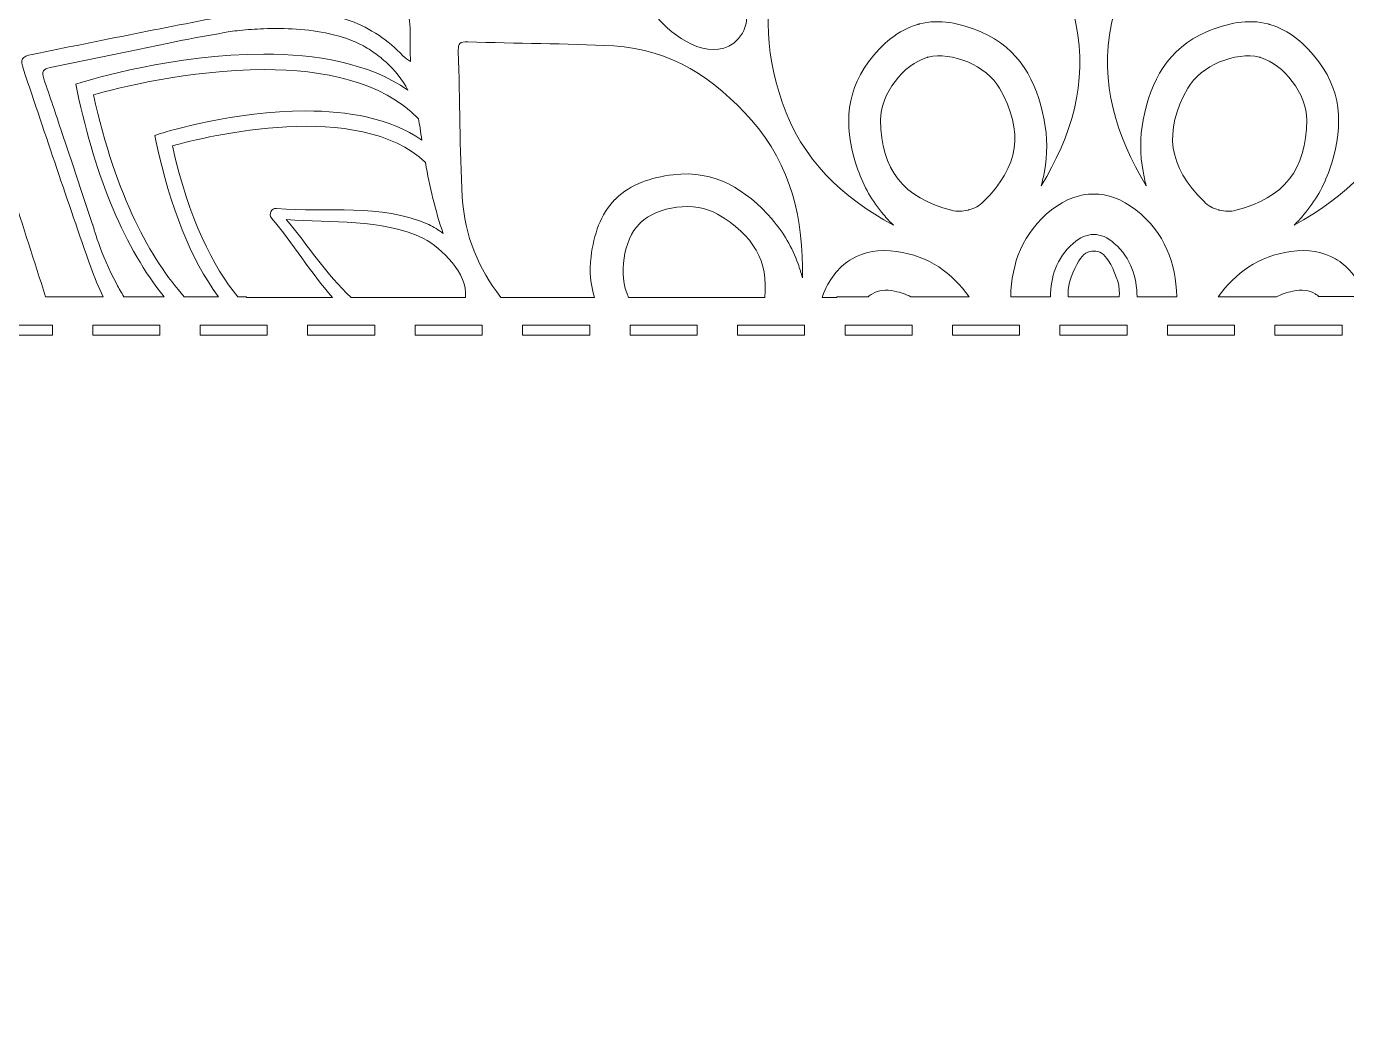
# Model space of a CAD drawing. Extents: x 4 to 996, y -885 to -333.
# Drawn here: x 621.6 to 778.9, y -606.8 to -486.7 of the extents above; entities that cross this region are included whole.
import ezdxf

# ---------------------------------------------------------------- set-up
doc = ezdxf.new("R2010")
doc.units = 0
doc.header["$MEASUREMENT"] = 0
doc.layers.add('Layer 1', color=7, linetype='Continuous', lineweight=0)

msp = doc.modelspace()

# ---------------------------------------------------------------- linework, layer by layer
at = {"layer": 'Layer 1'}
for points, knots in [([(988.01, -523.51), (988.01, -523.51), (988.01, -522.31), (988.01, -522.31), (988.01, -522.31), (995.6, -522.31), (995.6, -522.31), (994.06, -519.71), (987.43, -508.75), (976.61, -493.32), (915.92, -416.15), (835.68, -441.59), (779.72, -379.01), (779.69, -378.91), (779.66, -378.78), (779.64, -378.67), (779.62, -378.55), (779.62, -378.43), (779.59, -378.33), (778.88, -377.7), (778.17, -377.07), (777.45, -376.42), (767.82, -365.1), (758.94, -351.02), (751.05, -333.19), (697.25, -454.78), (597.57, -401.66), (525.49, -493.32), (520.19, -500.87), (515.9, -507.36), (512.71, -512.32), (511.66, -513.96), (510.72, -515.45), (509.91, -516.73), (508.19, -519.5), (507.04, -521.41), (506.51, -522.31), (506.51, -522.31), (509.51, -522.31), (509.51, -522.31), (509.51, -522.31), (509.51, -523.51), (509.51, -523.51), (509.51, -523.51), (506.75, -523.51), (506.75, -523.51), (506.75, -523.51), (506.75, -527.55), (506.75, -527.55), (506.75, -527.55), (505.55, -527.55), (505.55, -527.55), (505.55, -527.55), (505.55, -523.7), (505.55, -523.7), (503.62, -526.19), (497.13, -534.42), (486.81, -545.82), (414.73, -616.75), (315.05, -575.65), (261.25, -669.75), (207.45, -575.65), (107.77, -616.75), (35.68, -545.82), (25.36, -534.42), (18.86, -526.18), (16.94, -523.7), (16.94, -523.7), (16.94, -525.18), (16.94, -525.18), (16.94, -525.18), (15.74, -525.18), (15.74, -525.18), (15.74, -525.18), (15.74, -522.94), (15.74, -522.94), (9.23, -523.26), (4.04, -528.62), (4.04, -535.22), (4.04, -535.22), (4.04, -860.48), (4.04, -860.48), (4.04, -867.27), (9.54, -872.78), (16.34, -872.78), (16.34, -872.78), (16.34, -872.78), (16.34, -872.78), (16.41, -879.47), (21.85, -884.88), (28.55, -884.88), (28.55, -884.88), (493.93, -884.88), (493.93, -884.88), (500.64, -884.88), (506.07, -879.48), (506.15, -872.79), (506.15, -872.79), (505.55, -872.79), (505.55, -872.79), (505.55, -872.79), (505.55, -865.22), (505.55, -865.22), (505.55, -865.22), (506.75, -865.22), (506.75, -865.22), (506.75, -865.22), (506.75, -872.78), (506.75, -872.78), (506.75, -872.78), (995.96, -872.78), (995.96, -872.78), (995.96, -872.78), (995.96, -523.51), (995.96, -523.51), (995.96, -523.51), (988.01, -523.51), (988.01, -523.51)], [0, 0, 0, 0, 1, 1, 1, 2, 2, 2, 3, 3, 3, 4, 4, 4, 5, 5, 5, 6, 6, 6, 7, 7, 7, 8, 8, 8, 9, 9, 9, 10, 10, 10, 11, 11, 11, 12, 12, 12, 13, 13, 13, 14, 14, 14, 15, 15, 15, 16, 16, 16, 17, 17, 17, 18, 18, 18, 19, 19, 19, 20, 20, 20, 21, 21, 21, 22, 22, 22, 23, 23, 23, 24, 24, 24, 25, 25, 25, 26, 26, 26, 27, 27, 27, 28, 28, 28, 29, 29, 29, 30, 30, 30, 31, 31, 31, 32, 32, 32, 33, 33, 33, 34, 34, 34, 35, 35, 35, 36, 36, 36, 37, 37, 37, 38, 38, 38, 39, 39, 39, 39]), ([(742.89, -497.87), (742.89, -497.86), (742.89, -497.85), (742.88, -497.83), (741.96, -493.21), (739.96, -489.33), (735.34, -487.35), (732.86, -486.3), (730.4, -485.79), (728.03, -486.42), (728.01, -486.43), (727.97, -486.44), (727.94, -486.45), (727.9, -486.46), (727.87, -486.46), (727.85, -486.49), (725.48, -487.11), (723.59, -488.79), (721.97, -490.94), (718.96, -494.95), (719.17, -499.32), (720.68, -503.79), (720.69, -503.79), (720.7, -503.81), (720.7, -503.82), (721.36, -505.76), (722.41, -507.56), (723.75, -509.14), (724.12, -509.59), (724.51, -510), (724.92, -510.41), (718.85, -507.07), (713.99, -502.61), (711.68, -495.75), (709.56, -489.49), (709.17, -483.2), (712.23, -477.13), (714.85, -471.96), (717.79, -466.95), (720.51, -461.82), (720.74, -461.41), (720.92, -461.17), (721.14, -461.1), (721.37, -461.04), (721.64, -461.15), (722.05, -461.41), (726.97, -464.49), (732.03, -467.36), (736.88, -470.53), (742.55, -474.25), (745.36, -479.89), (746.66, -486.38), (748.1, -493.49), (746.11, -499.78), (742.54, -505.7), (742.68, -505.14), (742.81, -504.58), (742.91, -504), (743.28, -501.99), (743.29, -499.9), (742.89, -497.87)], [0, 0, 0, 0, 1, 1, 1, 2, 2, 2, 3, 3, 3, 4, 4, 4, 5, 5, 5, 6, 6, 6, 7, 7, 7, 8, 8, 8, 9, 9, 9, 10, 10, 10, 11, 11, 11, 12, 12, 12, 13, 13, 13, 14, 14, 14, 15, 15, 15, 16, 16, 16, 17, 17, 17, 18, 18, 18, 19, 19, 19, 20, 20, 20, 20]), ([(773.82, -509.14), (775.15, -507.56), (776.21, -505.76), (776.87, -503.82), (776.87, -503.81), (776.88, -503.79), (776.89, -503.79), (778.4, -499.32), (778.61, -494.95), (775.6, -490.94), (773.97, -488.79), (772.09, -487.11), (769.73, -486.49), (769.7, -486.46), (769.67, -486.46), (769.64, -486.45), (769.61, -486.44), (769.57, -486.43), (769.54, -486.42), (767.18, -485.79), (764.71, -486.3), (762.22, -487.35), (757.61, -489.33), (755.6, -493.21), (754.69, -497.83), (754.68, -497.85), (754.68, -497.86), (754.68, -497.87), (754.28, -499.9), (754.29, -501.99), (754.66, -504), (754.76, -504.58), (754.88, -505.14), (755.03, -505.7), (751.46, -499.78), (749.48, -493.49), (750.9, -486.38), (752.21, -479.89), (755.01, -474.25), (760.69, -470.53), (765.55, -467.36), (770.59, -464.49), (775.52, -461.41), (775.85, -461.19), (776.1, -461.09), (776.32, -461.09), (776.35, -461.09), (776.38, -461.09), (776.42, -461.1), (776.65, -461.17), (776.83, -461.41), (777.05, -461.82), (779.78, -466.95), (782.72, -471.96), (785.34, -477.13), (788.39, -483.2), (788.02, -489.49), (785.89, -495.75), (783.57, -502.61), (778.71, -507.07), (772.66, -510.41), (773.06, -510), (773.45, -509.59), (773.82, -509.14)], [0, 0, 0, 0, 1, 1, 1, 2, 2, 2, 3, 3, 3, 4, 4, 4, 5, 5, 5, 6, 6, 6, 7, 7, 7, 8, 8, 8, 9, 9, 9, 10, 10, 10, 11, 11, 11, 12, 12, 12, 13, 13, 13, 14, 14, 14, 15, 15, 15, 16, 16, 16, 17, 17, 17, 18, 18, 18, 19, 19, 19, 20, 20, 20, 21, 21, 21, 21]), ([(707.48, -484.22), (707.44, -484.86), (707.43, -485.49), (707.43, -486.12), (707.26, -487.12), (706.78, -488.02), (705.9, -488.69), (702.89, -490.93), (698.58, -487.86), (696.73, -485.58), (693.45, -480.92), (693.13, -475.2), (691.74, -469.82), (696.52, -472.66), (701.91, -474.57), (705.48, -479.02), (706.37, -480.31), (707.27, -482.3), (707.48, -484.22)], [0, 0, 0, 0, 1, 1, 1, 2, 2, 2, 3, 3, 3, 4, 4, 4, 5, 5, 5, 6, 6, 6, 6]), ([(621.29, -491.86), (623.94, -499.71), (626.55, -507.56), (629.3, -515.39), (629.73, -516.61), (630.23, -517.8), (630.8, -518.94), (630.8, -518.94), (623.93, -518.94), (623.93, -518.94), (621.22, -510.56), (618.61, -502.14), (615.96, -493.73), (615.33, -491.74), (614.77, -489.73), (614.12, -487.74), (613.93, -487.2), (613.89, -486.78), (614.07, -486.49), (614.25, -486.16), (614.63, -486), (615.18, -485.9), (617.23, -485.46), (619.26, -484.94), (621.3, -484.5), (630.39, -482.46), (639.49, -480.41), (648.62, -478.45), (654.13, -477.29), (659.23, -478.73), (663.98, -481.45), (665.21, -482.16), (666.64, -483.33), (666.99, -484.58), (667.55, -486.56), (667.3, -488.78), (667.39, -490.9), (667.09, -490.68), (666.75, -490.49), (666.5, -490.22), (664.73, -488.35), (662.65, -486.94), (660.22, -486.05), (655.81, -484.43), (651.25, -484.36), (646.71, -485.22), (638.58, -486.74), (630.46, -488.41), (622.34, -490.04), (621.68, -490.18), (621.32, -490.31), (621.17, -490.58), (621.01, -490.84), (621.07, -491.22), (621.29, -491.86)], [0, 0, 0, 0, 1, 1, 1, 2, 2, 2, 3, 3, 3, 4, 4, 4, 5, 5, 5, 6, 6, 6, 7, 7, 7, 8, 8, 8, 9, 9, 9, 10, 10, 10, 11, 11, 11, 12, 12, 12, 13, 13, 13, 14, 14, 14, 15, 15, 15, 16, 16, 16, 17, 17, 17, 18, 18, 18, 18]), ([(633.25, -518.94), (632.95, -518.44), (632.67, -517.93), (632.4, -517.45), (630.43, -513.74), (629.59, -510.52), (629.54, -510.32), (629.53, -510.32), (629.53, -510.32), (629.53, -510.32), (629.53, -510.32), (629.49, -510.21), (629.49, -510.21), (629.49, -510.21), (628.18, -506.27), (628.18, -506.27), (628.18, -506.27), (627.16, -503.22), (627.16, -503.22), (627.16, -503.22), (625.86, -499.35), (625.86, -499.35), (625.16, -497.21), (624.44, -495.07), (623.71, -492.94), (623.58, -492.53), (623.55, -492.24), (623.68, -492.02), (623.8, -491.82), (624.06, -491.7), (624.48, -491.6), (627.59, -490.98), (630.7, -490.36), (633.8, -489.7), (633.8, -489.7), (634.96, -489.45), (634.96, -489.45), (634.96, -489.45), (638.39, -488.75), (638.39, -488.75), (638.39, -488.75), (640.24, -488.36), (640.24, -488.36), (640.24, -488.36), (640.25, -488.36), (640.26, -488.36), (640.26, -488.36), (640.27, -488.36), (640.28, -488.35), (642.16, -488), (644.03, -487.65), (645.92, -487.33), (646.28, -487.28), (646.66, -487.23), (647.05, -487.19), (647.05, -487.19), (647.06, -487.19), (647.06, -487.19), (647.96, -487.1), (648.92, -487.02), (649.9, -486.99), (652.44, -486.89), (655.18, -487.01), (657.74, -487.58), (658.62, -487.78), (659.48, -488.03), (660.3, -488.36), (660.98, -488.62), (661.63, -488.94), (662.25, -489.31), (662.82, -489.66), (663.35, -490.03), (663.86, -490.43), (663.88, -490.46), (663.9, -490.48), (663.93, -490.51), (663.94, -490.52), (663.95, -490.53), (663.96, -490.53), (664.14, -490.69), (664.31, -490.82), (664.48, -490.98), (665.54, -491.94), (666.42, -493.03), (667.09, -494.3), (667.09, -494.3), (667.09, -494.3), (667.09, -494.3), (662.39, -491.05), (656.09, -490.01), (649.93, -490.01), (639.28, -490.01), (629.05, -493.13), (628.3, -493.35), (628.3, -493.35), (627.52, -493.6), (627.52, -493.6), (627.52, -493.6), (627.69, -494.4), (627.69, -494.4), (629.94, -505), (633.41, -513.21), (638.05, -518.94), (638.05, -518.94), (633.25, -518.94), (633.25, -518.94)], [0, 0, 0, 0, 1, 1, 1, 2, 2, 2, 3, 3, 3, 4, 4, 4, 5, 5, 5, 6, 6, 6, 7, 7, 7, 8, 8, 8, 9, 9, 9, 10, 10, 10, 11, 11, 11, 12, 12, 12, 13, 13, 13, 14, 14, 14, 15, 15, 15, 16, 16, 16, 17, 17, 17, 18, 18, 18, 19, 19, 19, 20, 20, 20, 21, 21, 21, 22, 22, 22, 23, 23, 23, 24, 24, 24, 25, 25, 25, 26, 26, 26, 27, 27, 27, 28, 28, 28, 29, 29, 29, 30, 30, 30, 31, 31, 31, 32, 32, 32, 33, 33, 33, 34, 34, 34, 35, 35, 35, 35]), ([(691.82, -507.31), (691.8, -507.33), (691.77, -507.35), (691.75, -507.36), (690.02, -509.11), (689.24, -511.5), (688.91, -514.16), (688.69, -515.93), (688.85, -517.53), (689.31, -519.01), (689.31, -519.01), (678.15, -519.01), (678.15, -519.01), (675.52, -515.6), (673.83, -511.7), (673.57, -507.08), (673.25, -501.3), (673.28, -495.49), (673.09, -489.69), (673.09, -489.69), (673.09, -489.51), (673.09, -489.51), (673.09, -489.13), (673.14, -488.9), (673.27, -488.74), (673.27, -488.74), (673.27, -488.74), (673.27, -488.74), (673.44, -488.58), (673.74, -488.54), (674.22, -488.55), (680, -488.76), (685.82, -488.73), (691.61, -489.04), (698.39, -489.42), (703.63, -492.9), (708.02, -497.88), (712.79, -503.31), (714.23, -509.75), (714.09, -516.66), (713.94, -516.13), (713.77, -515.57), (713.57, -515.02), (712.87, -513.08), (711.84, -511.26), (710.48, -509.72), (710.47, -509.72), (710.47, -509.71), (710.47, -509.69), (707.35, -506.14), (703.68, -503.79), (698.7, -504.39), (696.02, -504.72), (693.62, -505.51), (691.89, -507.23), (691.89, -507.23), (691.82, -507.31), (691.82, -507.31)], [0, 0, 0, 0, 1, 1, 1, 2, 2, 2, 3, 3, 3, 4, 4, 4, 5, 5, 5, 6, 6, 6, 7, 7, 7, 8, 8, 8, 9, 9, 9, 10, 10, 10, 11, 11, 11, 12, 12, 12, 13, 13, 13, 14, 14, 14, 15, 15, 15, 16, 16, 16, 17, 17, 17, 18, 18, 18, 19, 19, 19, 19]), ([(735.65, -507.6), (735.15, -508.09), (734.57, -508.41), (733.94, -508.58), (733.92, -508.59), (733.89, -508.59), (733.87, -508.59), (733.85, -508.6), (733.82, -508.6), (733.8, -508.61), (733.18, -508.79), (732.51, -508.79), (731.84, -508.62), (726.08, -507.13), (723.46, -503.85), (723.4, -497.87), (723.37, -494.75), (726.18, -491.19), (728.92, -490.42), (728.94, -490.41), (728.97, -490.4), (729, -490.39), (729.02, -490.39), (729.05, -490.38), (729.07, -490.38), (731.82, -489.68), (736.04, -491.36), (737.57, -494.08), (740.51, -499.28), (739.89, -503.43), (735.65, -507.6)], [0, 0, 0, 0, 1, 1, 1, 2, 2, 2, 3, 3, 3, 4, 4, 4, 5, 5, 5, 6, 6, 6, 7, 7, 7, 8, 8, 8, 9, 9, 9, 10, 10, 10, 10]), ([(765.72, -508.62), (765.05, -508.79), (764.4, -508.79), (763.77, -508.61), (763.75, -508.6), (763.72, -508.6), (763.7, -508.59), (763.68, -508.59), (763.65, -508.59), (763.63, -508.58), (763, -508.41), (762.43, -508.09), (761.93, -507.6), (757.68, -503.43), (757.06, -499.28), (760, -494.08), (761.52, -491.36), (765.74, -489.68), (768.5, -490.38), (768.53, -490.38), (768.55, -490.39), (768.57, -490.39), (768.6, -490.4), (768.62, -490.41), (768.65, -490.42), (771.39, -491.19), (774.19, -494.75), (774.17, -497.87), (774.1, -503.85), (771.49, -507.13), (765.72, -508.62)], [0, 0, 0, 0, 1, 1, 1, 2, 2, 2, 3, 3, 3, 4, 4, 4, 5, 5, 5, 6, 6, 6, 7, 7, 7, 8, 8, 8, 9, 9, 9, 10, 10, 10, 10]), ([(629.63, -494.85), (632.26, -494.12), (641.04, -491.86), (649.98, -491.86), (656.94, -491.86), (663.98, -493.22), (668.34, -497.71), (668.42, -498.07), (668.48, -498.46), (668.54, -498.84), (668.6, -499.32), (668.67, -499.79), (668.74, -500.25), (664.96, -497.62), (659.9, -496.79), (654.93, -496.79), (646.45, -496.79), (638.31, -499.26), (637.72, -499.45), (637.72, -499.45), (636.93, -499.7), (636.93, -499.7), (636.93, -499.7), (637.1, -500.5), (637.1, -500.5), (638.75, -508.28), (641.23, -514.44), (644.51, -518.94), (644.51, -518.94), (640.45, -518.94), (640.45, -518.94), (636.48, -514.48), (632.32, -507.09), (629.63, -494.85)], [0, 0, 0, 0, 1, 1, 1, 2, 2, 2, 3, 3, 3, 4, 4, 4, 5, 5, 5, 6, 6, 6, 7, 7, 7, 8, 8, 8, 9, 9, 9, 10, 10, 10, 11, 11, 11, 11]), ([(646.81, -518.94), (643.92, -515.38), (641, -509.76), (639.04, -500.94), (643.06, -499.83), (661.31, -495.35), (669.18, -502.95), (669.68, -505.81), (670.34, -508.64), (671.29, -511.39), (670.73, -510.98), (670.15, -510.6), (669.57, -510.32), (663.74, -507.79), (657.57, -508.94), (651.43, -508.4), (651.11, -508.38), (650.88, -508.56), (650.77, -508.8), (650.65, -509.02), (650.62, -509.32), (650.84, -509.56), (653.45, -512.59), (655.49, -516.06), (658.1, -519.01), (658.1, -519.01), (647.87, -519.01), (647.87, -519.01), (647.87, -519.01), (647.87, -518.94), (647.87, -518.94), (647.87, -518.94), (646.81, -518.94), (646.81, -518.94)], [0, 0, 0, 0, 1, 1, 1, 2, 2, 2, 3, 3, 3, 4, 4, 4, 5, 5, 5, 6, 6, 6, 7, 7, 7, 8, 8, 8, 9, 9, 9, 10, 10, 10, 11, 11, 11, 11]), ([(694.67, -510.24), (694.67, -510.24), (694.72, -510.2), (694.72, -510.2), (694.73, -510.18), (694.75, -510.16), (694.77, -510.13), (696.8, -508.14), (701.3, -507.5), (703.98, -509.09), (708.27, -511.6), (710.05, -514.73), (709.6, -519.01), (709.6, -519.01), (693.37, -519.01), (693.37, -519.01), (692.09, -516.3), (692.78, -512.16), (694.67, -510.24)], [0, 0, 0, 0, 1, 1, 1, 2, 2, 2, 3, 3, 3, 4, 4, 4, 5, 5, 5, 6, 6, 6, 6]), ([(751.24, -512.57), (750.44, -511.85), (749.63, -511.5), (748.79, -511.52), (747.96, -511.5), (747.13, -511.85), (746.34, -512.57), (744.31, -514.38), (743.67, -516.58), (743.62, -518.94), (743.62, -518.94), (738.9, -518.94), (738.9, -518.94), (738.9, -518.94), (738.9, -518.9), (738.9, -518.9), (738.99, -514.99), (740.31, -511.29), (743.75, -508.59), (745.44, -507.25), (747.15, -506.69), (748.79, -506.69), (750.42, -506.69), (752.12, -507.25), (753.81, -508.59), (757.27, -511.29), (758.57, -514.99), (758.67, -518.9), (758.67, -518.9), (758.67, -518.94), (758.67, -518.94), (758.67, -518.94), (753.95, -518.94), (753.95, -518.94), (753.91, -516.58), (753.26, -514.38), (751.24, -512.57)], [0, 0, 0, 0, 1, 1, 1, 2, 2, 2, 3, 3, 3, 4, 4, 4, 5, 5, 5, 6, 6, 6, 7, 7, 7, 8, 8, 8, 9, 9, 9, 10, 10, 10, 11, 11, 11, 12, 12, 12, 12]), ([(652.57, -509.72), (658.11, -510.19), (663.79, -509.53), (668.95, -511.99), (671.14, -513.2), (674.2, -516.11), (673.96, -519.01), (673.96, -519.01), (660.31, -519.01), (660.31, -519.01), (657.38, -516.29), (655.19, -512.79), (652.57, -509.72)], [0, 0, 0, 0, 1, 1, 1, 2, 2, 2, 3, 3, 3, 4, 4, 4, 4]), ([(718.18, -519.01), (718.18, -519.01), (716.42, -519.01), (716.42, -519.01), (716.47, -518.85), (716.53, -518.72), (716.59, -518.56), (717.39, -516.57), (718.59, -515.22), (720, -514.4), (721.41, -513.59), (723.18, -513.22), (725.3, -513.53), (729.17, -514.07), (731.94, -516.13), (733.94, -518.94), (733.94, -518.94), (727.01, -518.94), (727.01, -518.94), (726.43, -518.65), (725.79, -518.42), (725.07, -518.27), (724.02, -518.05), (723.13, -518.16), (722.42, -518.58), (722.24, -518.69), (722.07, -518.81), (721.91, -518.94), (721.91, -518.94), (718.18, -518.94), (718.18, -518.94), (718.18, -518.94), (718.18, -519.01), (718.18, -519.01)], [0, 0, 0, 0, 1, 1, 1, 2, 2, 2, 3, 3, 3, 4, 4, 4, 5, 5, 5, 6, 6, 6, 7, 7, 7, 8, 8, 8, 9, 9, 9, 10, 10, 10, 11, 11, 11, 11]), ([(745.73, -518.61), (745.67, -517.3), (746.33, -515.83), (747.02, -514.65), (747.51, -513.83), (748.14, -513.47), (748.79, -513.5), (749.43, -513.47), (750.06, -513.83), (750.55, -514.65), (751.24, -515.83), (751.91, -517.3), (751.84, -518.61), (751.84, -518.73), (751.83, -518.84), (751.83, -518.94), (751.83, -518.94), (745.75, -518.94), (745.75, -518.94), (745.74, -518.84), (745.74, -518.73), (745.73, -518.61)], [0, 0, 0, 0, 1, 1, 1, 2, 2, 2, 3, 3, 3, 4, 4, 4, 5, 5, 5, 6, 6, 6, 7, 7, 7, 7]), ([(775.57, -518.89), (775.45, -518.77), (775.3, -518.67), (775.16, -518.58), (774.45, -518.16), (773.56, -518.05), (772.51, -518.27), (771.79, -518.42), (771.14, -518.65), (770.56, -518.94), (770.56, -518.94), (763.63, -518.94), (763.63, -518.94), (765.63, -516.13), (768.41, -514.07), (772.26, -513.53), (774.39, -513.22), (776.16, -513.59), (777.57, -514.4), (778.98, -515.22), (780.18, -516.57), (780.98, -518.56), (781.02, -518.66), (781.06, -518.78), (781.1, -518.89), (781.1, -518.89), (775.57, -518.89), (775.57, -518.89)], [0, 0, 0, 0, 1, 1, 1, 2, 2, 2, 3, 3, 3, 4, 4, 4, 5, 5, 5, 6, 6, 6, 7, 7, 7, 8, 8, 8, 9, 9, 9, 9]), ([(624.74, -523.51), (624.74, -523.51), (616.74, -523.51), (616.74, -523.51), (616.74, -523.51), (616.74, -522.31), (616.74, -522.31), (616.74, -522.31), (624.74, -522.31), (624.74, -522.31), (624.74, -522.31), (624.74, -523.51), (624.74, -523.51)], [0, 0, 0, 0, 1, 1, 1, 2, 2, 2, 3, 3, 3, 4, 4, 4, 4]), ([(637.54, -523.51), (637.54, -523.51), (629.54, -523.51), (629.54, -523.51), (629.54, -523.51), (629.54, -522.31), (629.54, -522.31), (629.54, -522.31), (637.54, -522.31), (637.54, -522.31), (637.54, -522.31), (637.54, -523.51), (637.54, -523.51)], [0, 0, 0, 0, 1, 1, 1, 2, 2, 2, 3, 3, 3, 4, 4, 4, 4]), ([(650.34, -523.51), (650.34, -523.51), (642.34, -523.51), (642.34, -523.51), (642.34, -523.51), (642.34, -522.31), (642.34, -522.31), (642.34, -522.31), (650.34, -522.31), (650.34, -522.31), (650.34, -522.31), (650.34, -523.51), (650.34, -523.51)], [0, 0, 0, 0, 1, 1, 1, 2, 2, 2, 3, 3, 3, 4, 4, 4, 4]), ([(663.14, -523.51), (663.14, -523.51), (655.14, -523.51), (655.14, -523.51), (655.14, -523.51), (655.14, -522.31), (655.14, -522.31), (655.14, -522.31), (663.14, -522.31), (663.14, -522.31), (663.14, -522.31), (663.14, -523.51), (663.14, -523.51)], [0, 0, 0, 0, 1, 1, 1, 2, 2, 2, 3, 3, 3, 4, 4, 4, 4]), ([(675.95, -523.51), (675.95, -523.51), (667.95, -523.51), (667.95, -523.51), (667.95, -523.51), (667.95, -522.31), (667.95, -522.31), (667.95, -522.31), (675.95, -522.31), (675.95, -522.31), (675.95, -522.31), (675.95, -523.51), (675.95, -523.51)], [0, 0, 0, 0, 1, 1, 1, 2, 2, 2, 3, 3, 3, 4, 4, 4, 4]), ([(688.75, -523.51), (688.75, -523.51), (680.75, -523.51), (680.75, -523.51), (680.75, -523.51), (680.75, -522.31), (680.75, -522.31), (680.75, -522.31), (688.75, -522.31), (688.75, -522.31), (688.75, -522.31), (688.75, -523.51), (688.75, -523.51)], [0, 0, 0, 0, 1, 1, 1, 2, 2, 2, 3, 3, 3, 4, 4, 4, 4]), ([(701.55, -523.51), (701.55, -523.51), (693.55, -523.51), (693.55, -523.51), (693.55, -523.51), (693.55, -522.31), (693.55, -522.31), (693.55, -522.31), (701.55, -522.31), (701.55, -522.31), (701.55, -522.31), (701.55, -523.51), (701.55, -523.51)], [0, 0, 0, 0, 1, 1, 1, 2, 2, 2, 3, 3, 3, 4, 4, 4, 4]), ([(714.35, -523.51), (714.35, -523.51), (706.35, -523.51), (706.35, -523.51), (706.35, -523.51), (706.35, -522.31), (706.35, -522.31), (706.35, -522.31), (714.35, -522.31), (714.35, -522.31), (714.35, -522.31), (714.35, -523.51), (714.35, -523.51)], [0, 0, 0, 0, 1, 1, 1, 2, 2, 2, 3, 3, 3, 4, 4, 4, 4]), ([(727.16, -523.51), (727.16, -523.51), (719.16, -523.51), (719.16, -523.51), (719.16, -523.51), (719.16, -522.31), (719.16, -522.31), (719.16, -522.31), (727.16, -522.31), (727.16, -522.31), (727.16, -522.31), (727.16, -523.51), (727.16, -523.51)], [0, 0, 0, 0, 1, 1, 1, 2, 2, 2, 3, 3, 3, 4, 4, 4, 4]), ([(739.96, -523.51), (739.96, -523.51), (731.96, -523.51), (731.96, -523.51), (731.96, -523.51), (731.96, -522.31), (731.96, -522.31), (731.96, -522.31), (739.96, -522.31), (739.96, -522.31), (739.96, -522.31), (739.96, -523.51), (739.96, -523.51)], [0, 0, 0, 0, 1, 1, 1, 2, 2, 2, 3, 3, 3, 4, 4, 4, 4]), ([(752.76, -523.51), (752.76, -523.51), (744.76, -523.51), (744.76, -523.51), (744.76, -523.51), (744.76, -522.31), (744.76, -522.31), (744.76, -522.31), (752.76, -522.31), (752.76, -522.31), (752.76, -522.31), (752.76, -523.51), (752.76, -523.51)], [0, 0, 0, 0, 1, 1, 1, 2, 2, 2, 3, 3, 3, 4, 4, 4, 4]), ([(765.56, -523.51), (765.56, -523.51), (757.56, -523.51), (757.56, -523.51), (757.56, -523.51), (757.56, -522.31), (757.56, -522.31), (757.56, -522.31), (765.56, -522.31), (765.56, -522.31), (765.56, -522.31), (765.56, -523.51), (765.56, -523.51)], [0, 0, 0, 0, 1, 1, 1, 2, 2, 2, 3, 3, 3, 4, 4, 4, 4]), ([(778.37, -523.51), (778.37, -523.51), (770.37, -523.51), (770.37, -523.51), (770.37, -523.51), (770.37, -522.31), (770.37, -522.31), (770.37, -522.31), (778.37, -522.31), (778.37, -522.31), (778.37, -522.31), (778.37, -523.51), (778.37, -523.51)], [0, 0, 0, 0, 1, 1, 1, 2, 2, 2, 3, 3, 3, 4, 4, 4, 4])]:
    msp.add_open_spline(points, degree=3, knots=knots, dxfattribs=at)

doc.saveas('drawing.dxf')
